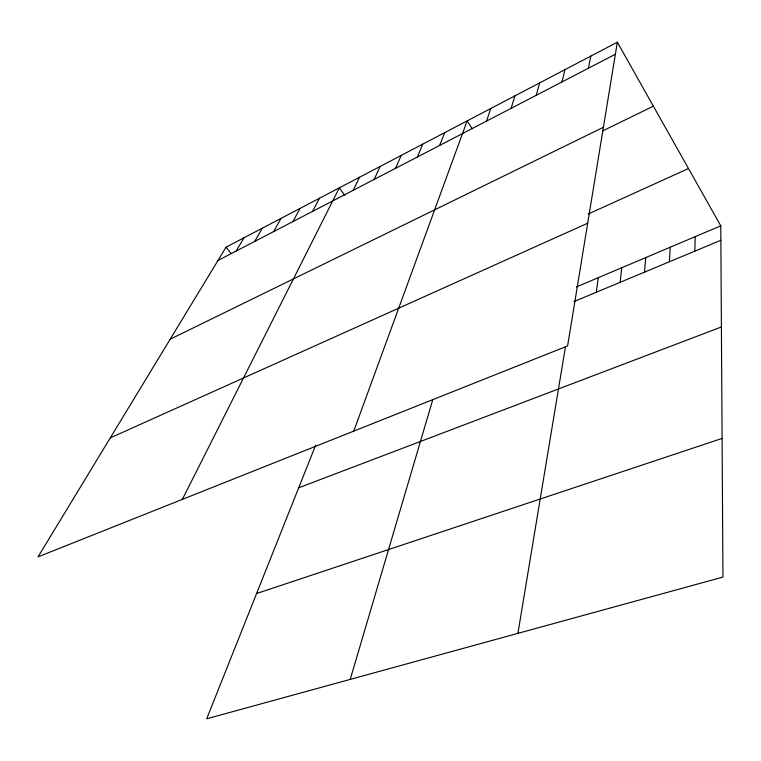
<?xml version="1.0" encoding="UTF-8"?>
<svg xmlns="http://www.w3.org/2000/svg" width="761" height="761" viewBox="0 0 761 761"><rect width="100%" height="100%" fill="white"/><g stroke="black" fill="none" stroke-linecap="round" stroke-linejoin="round"><path stroke-width="1.14" d="M694.841 251.149L695.221 236.652M669.395 261.765L670.213 247.239M644.491 272.153L645.737 257.599M620.11 282.321L621.775 267.739M596.253 292.272L598.308 277.67M617.333 42.207L567.592 345.951L38.05 556.862L226.055 247.173L617.333 42.207L720.772 225.836L722.95 577.085L206.697 718.793L315.653 445.214M517.908 633.371L565.461 346.797M588.358 68.262L590.831 56.086M561.999 81.941L564.947 69.641M536.258 95.306L539.654 82.892M350.231 679.392L432.79 399.63M511.107 108.357L514.94 95.838M486.526 121.113L490.778 108.5M353.76 431.116L467.14 120.875L472.239 128.723M439.696 145.408L444.7 132.633M417.38 156.994L422.736 144.143M395.539 168.324L401.228 155.406M374.155 179.425L380.158 166.45M353.218 190.298L359.515 177.256M182.364 499.387L339.301 187.853L344.781 195.377M312.609 211.368L319.477 198.231M292.918 221.584L300.053 208.409M273.627 231.601L281.009 218.378M254.707 241.418L262.336 228.167M236.157 251.044L244.015 237.765M217.969 260.481L615.354 54.25M170.169 339.225L603.397 127.268M602.645 130.921L653.366 106.179M588.348 213.955L688.486 168.523M110.269 437.898L587.692 223.201M576.41 286.935L720.772 225.836M573.956 301.575L720.857 240.295M298.702 487.782L721.399 326.983M256.59 593.523L722.094 438.422M226.055 247.173L231.163 253.556"/></g></svg>
